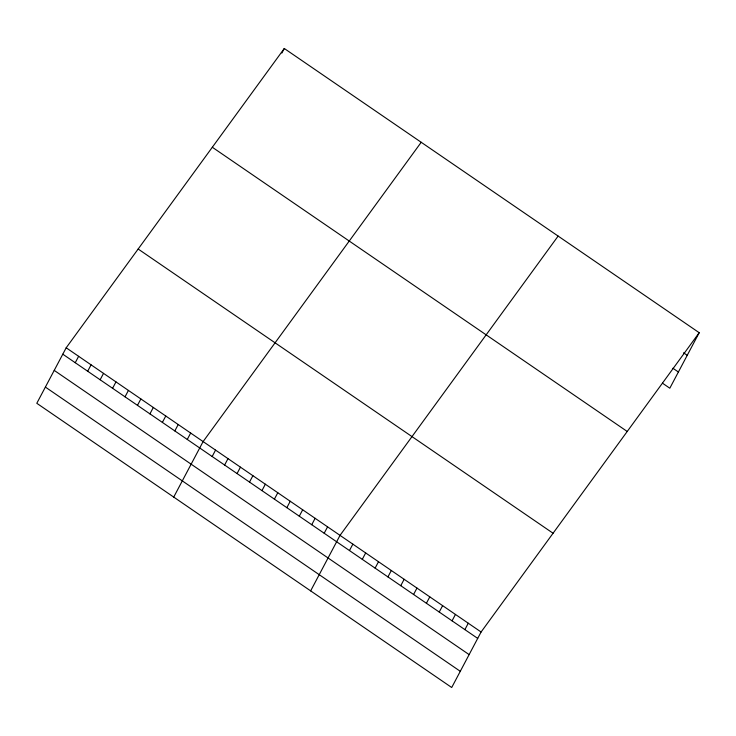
<?xml version="1.0" encoding="UTF-8"?>
<svg xmlns="http://www.w3.org/2000/svg" width="736" height="736" viewBox="0 0 736 736"><rect width="100%" height="100%" fill="white"/><g stroke="black" fill="none" stroke-linecap="round" stroke-linejoin="round"><path stroke-width="1.1" d="M66.185 347.788L36.8 403.291L451.711 687.507L481.096 632.003L699.2 332.709L284.289 48.493L66.185 347.788L481.096 632.003M75.247 362.71L78.632 356.316M87.694 371.238L91.08 364.844M100.142 379.767L103.528 373.373M281.87 53.056L284.289 48.493M112.59 388.295L115.975 381.892M125.037 396.814L128.423 390.42M137.485 405.343L140.87 398.949M149.932 413.871L153.318 407.477M162.38 422.4L165.766 416.006M174.828 430.928L178.213 424.525M187.275 439.447L190.661 433.053M173.724 497.085L203.108 441.582L421.213 142.278M212.17 456.504L215.556 450.11M224.618 465.032L228.004 458.638M237.066 473.561L240.451 467.158M249.513 482.08L252.899 475.686M261.961 490.608L265.346 484.214M274.399 499.137L277.794 492.743M286.847 507.665L290.242 501.271M299.294 516.194L302.68 509.79M311.742 524.713L315.128 518.319M324.19 533.241L327.575 526.847M310.638 590.879L340.023 535.376L558.127 236.072M349.462 550.556L352.848 544.162M362.287 559.342L365.672 552.938M375.112 568.128L378.497 561.724M387.936 576.904L391.322 570.51M400.761 585.69L404.147 579.296M413.586 594.476L416.972 588.082M426.411 603.262L429.796 596.868M439.236 612.048L442.621 605.654M452.06 620.834L455.446 614.44M464.885 629.62L468.271 623.226M699.2 332.709L669.815 388.212L662.483 383.189M683.569 352.802L687.231 355.304M672.897 368.239L678.39 372.002M212.318 147.255L627.228 431.48M138.166 249.026L553.067 533.241M62.799 354.191L477.71 638.406M54.225 370.392L469.126 654.608M45.384 387.09L460.285 671.306"/></g></svg>
